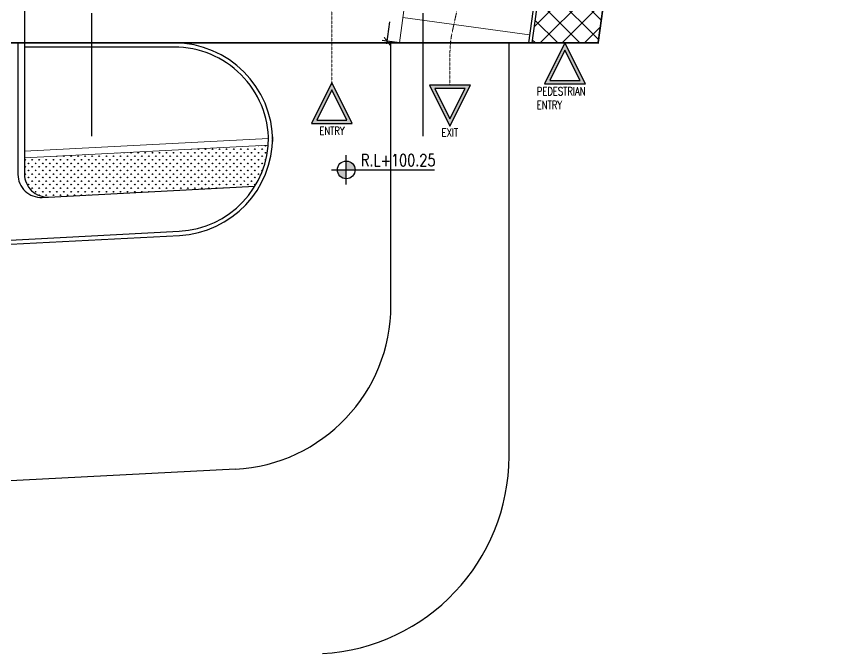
# Model space of a CAD drawing. Header units: millimetres. Extents: x -2076597 to 16308595, y -4402071 to 17875273.
# Drawn here: x -2036348 to -2011445, y -4147091 to -4127682 of the extents above; entities that cross this region are included whole.
import ezdxf
from ezdxf.lldxf.tags import DXFTag

# ---------------------------------------------------------------- set-up
doc = ezdxf.new("R2010")
doc.units = ezdxf.units.MM
for name, pattern in [('CENTER', [50.8, 31.75, -6.35, 6.35, -6.35]), ('CENTER2', [1.125, 0.75, -0.125, 0.125, -0.125]), ('Demolished', [4.8, 3.2, -1.6])]:
    doc.linetypes.add(name, pattern=pattern)
for name, color, linetype, lineweight in [('A- LIGHT LINE', 8, 'Continuous', 9), ('A-DETL-DEMO', 6, 'Demolished', 9), ('A-DETL-GENF', 92, 'Continuous', 9), ('A-DETL-THIN', 1, 'Continuous', 9)]:
    doc.layers.add(name, color=color, linetype=linetype, lineweight=lineweight)
for name, color, linetype in [('A- RETAINING WALL HATCH', 252, 'Continuous'), ('A- STAIRSCASE', 1, 'Continuous'), ('A-DIMS', 4, 'Continuous'), ('A-DRIVEWAY', 1, 'Continuous'), ('A-LVL', 4, 'Continuous'), ('A-RETAINING WALL', 7, 'Continuous'), ('A-SITE BOUNDARY', 7, 'CENTER'), ('A-SLAB SINING', 252, 'Continuous'), ('A-TXTROOM', 3, 'Continuous'), ('LA-KERB', 42, 'Continuous'), ('S-GRID', 252, 'CENTER2')]:
    doc.layers.add(name, color=color, linetype=linetype)
doc.styles.add('ROMANS', font='romans.shx', dxfattribs={"width": 0.75})
doc.styles.add('ROMANS-TITLE', font='ROMANS.shx', dxfattribs={"width": 0.8})
tags = doc.linetypes.add('DASHEDX2', pattern=[1.5, 1, -0.5]).pattern_tags.tags
tags[6:7] = [DXFTag(74, 4), DXFTag(75, 0), DXFTag(340, '0'), DXFTag(46, 1.0), DXFTag(50, 0.0), DXFTag(44, 0.0), DXFTag(45, 0.0)]
tags[4:5] = [DXFTag(74, 4), DXFTag(75, 0), DXFTag(340, '0'), DXFTag(46, 1.0), DXFTag(50, 0.0), DXFTag(44, 0.0), DXFTag(45, 0.0)]
doc.dimstyles.new('DIMM-100', dxfattribs={"dimscale": 150, "dimtxt": 2, "dimasz": 1.5, "dimexe": 1, "dimexo": 0, "dimgap": 2, "dimtad": 0, "dimtoh": 1, "dimdec": 0, "dimzin": 0, "dimdsep": 46, "dimtxsty": 'ROMANS', "dimblk": 'ARCHTICK', "dimcen": 1.5, "dimdle": 0.5, "dimclrd": 8, "dimclre": 8, "dimclrt": 256, "dimazin": 0, "dimtfac": 1, "dimtdec": 0, "dimtix": 1, "dimtofl": 0, "dimtmove": 2, "dimatfit": 3, "dimldrblk": 'DOT', "dimfxl": 0, "dimtolj": 1, "dimtzin": 0, "dimarcsym": 0})

# ---------------------------------------------------------------- blocks, each defined once
blk = doc.blocks.new('Family - ___-240295-0_ ground floor')
at = {"layer": 'A-SITE BOUNDARY', "ltscale": 100, "const_width": 50}
blk.add_lwpolyline([(83289, 239099), (44096, 242471), (19986, 187452), (76141, 187452)], close=True, dxfattribs=at)
blk = doc.blocks.new('COLUMN 1')
at = {"layer": 'S-GRID', "ltscale": 5000}
for p, q in [((702286.2, -1035578.8), (702286.2, -974750.2)), ((712386.2, -1035578.8), (712386.2, -974750.2))]:
    blk.add_line(p, q, dxfattribs=at)
blk = doc.blocks.new('FGL1')
at = {"layer": 'A-LVL', "ltscale": 800}
h = blk.add_hatch(color=56, dxfattribs=at)
h.paths.add_polyline_path([(0, 0), (225, 0, 0.414214), (0, 225)])
h.paths.add_polyline_path([(0, -225), (0, 0), (-225, 0, 0.414214)])
at = {"layer": 'A-LVL'}
for p, q in [((0, -375), (0, 375)), ((-375, 0), (375, 0))]:
    blk.add_line(p, q, dxfattribs=at)
at = {"layer": 'A-LVL', "ltscale": 800}
blk.add_line((0, 0), (2237, 0), dxfattribs=at)
at = {"layer": 'A-LVL'}
blk.add_circle((0, 0), 225, dxfattribs=at)
at = {"layer": 'A-LVL', "ltscale": 800, "style": 'ROMANS-TITLE', "width": 0.8}
for tag, p in [('F.G.L', (307, 78)), ('E.G.L', (307, -373))]:
    blk.add_attdef(tag, p, '', height=300, dxfattribs=at)
blk = doc.blocks.new('_ArchTick')
at = {"color": 0, "linetype": 'ByBlock', "const_width": 0.15}
blk.add_lwpolyline([(-0.5, -0.5), (0.5, 0.5)], dxfattribs=at)
blk = doc.blocks.new('*D269')
at = {"layer": 'A-DIMS', "color": 8, "lineweight": -2, "transparency": 16777216}
for p, q in [((-2023912, -4122957), (-2024433, -4122885)), ((-2024274, -4122831), (-2024366, -4123497)), ((-2025061, -4128514), (-2024968, -4127848)), ((-2024678, -4128491), (-2025199, -4128419))]:
    blk.add_line(p, q, dxfattribs=at)
at = {"layer": 'Defpoints', "color": 0, "transparency": 16777216}
for p in [(-2023912, -4122957), (-2025050, -4128440), (-2024678, -4128491)]:
    blk.add_point(p, dxfattribs=at)
at = {"layer": 'A-DIMS', "color": 8, "lineweight": -2, "transparency": 16777216, "xscale": 225, "yscale": 225, "zscale": 225}
for p, rotation in [((-2024284, -4122905), 82.12014549853197), ((-2025050, -4128440), 262.1201454985319)]:
    blk.add_blockref('_ArchTick', p, dxfattribs=dict(at, rotation=rotation))
at = {"layer": 'A-DIMS', "transparency": 16777216, "insert": (-2024667, -4125673), "char_height": 300, "attachment_point": 5, "rotation": 82.1201, "style": 'ROMANS'}
blk.add_mtext('\\A1;GRADUAL SLOPE UPTO \\PSITE BOUNDARY', dxfattribs=at)
blk = doc.blocks.new('_Dot')
at = {"color": 0, "linetype": 'ByBlock', "lineweight": -2}
blk.add_line((-0.5, 0), (-1, 0), dxfattribs=at)
at = {"color": 0, "linetype": 'ByBlock', "const_width": 0.5}
blk.add_lwpolyline([(-0.25, 0, 1), (0.25, 0, 1)], format="xyb", close=True, dxfattribs=at)

msp = doc.modelspace()

# ---------------------------------------------------------------- hatches: boundary and pattern name
at = {"layer": 'A- RETAINING WALL HATCH'}
h = msp.add_hatch(color=256, dxfattribs=at)
h.dxf.hatch_style = 1
h.paths.add_polyline_path([(-2019630.6, -4128714.8), (-2020091.6, -4129636.7), (-2019169.7, -4129636.7)], flags=16)
h.paths.add_polyline_path([(-2019630.6, -4128491.2), (-2020253.4, -4129736.7), (-2019007.9, -4129736.7)])
h = msp.add_hatch(color=256, dxfattribs=at)
h.dxf.hatch_style = 1
h.paths.add_polyline_path([(-2026735.1, -4129920.7), (-2027196.1, -4130842.7), (-2026274.1, -4130842.7)], flags=16)
h.paths.add_polyline_path([(-2026735.1, -4129697.1), (-2027357.9, -4130942.7), (-2026112.3, -4130942.7)])
h = msp.add_hatch(color=256, dxfattribs=at)
h.dxf.hatch_style = 1
h.paths.add_polyline_path([(-2023135.1, -4130798.1), (-2022674.1, -4129876.1), (-2023596.1, -4129876.1)], flags=16)
h.paths.add_polyline_path([(-2023135.1, -4131021.7), (-2022512.3, -4129776.1), (-2023757.9, -4129776.1)])
at = {"layer": 'A-DETL-GENF', "true_color": 0x376e21}
h = msp.add_hatch(dxfattribs=at)
h.set_pattern_fill('GRASS', color=79, scale=6)
h.set_pattern_definition([(90, (-2923080.42, -3104110.72), (-107.7630734, 107.7630734), [28.575, -186.951147]), (45, (-2923080.42, -3104110.72), (-107.763073, 107.763073), [28.575, -123.825]), (135, (-2923080.42, -3104110.72), (-107.763073, -107.763073), [28.575, -123.825])])
edge = h.paths.add_edge_path()
edge.add_arc((-2031535.1, -4131356.2), 2875, 328.5905, 355.07357)
edge.add_line((-2028670.7, -4131603.1), (-2036100.4, -4131992.5))
edge.add_arc((-2033313.5, -4132238.8), 2797.7, 174.94988, 185.05012)
edge.add_arc((-2035400.4, -4132485.1), 700, 180, 270)
edge.add_line((-2035400.4, -4133185.1), (-2029081.4, -4132854.5))
at = {"layer": 'A-SLAB SINING'}
h = msp.add_hatch(dxfattribs=at)
h.set_pattern_fill('ANSI37', color=256, scale=150)
h.set_pattern_definition([(45, (1802100.65, 14255482.13), (-336.759605, 336.759605), []), (135, (1802100.65, 14255482.13), (-336.759605, -336.759605), [])])
edge = h.paths.add_edge_path()
edge.add_line((-2020847.9, -4093231.1), (-2020847.9, -4095331.1))
edge.add_line((-2020847.9, -4095331.1), (-2017428.2, -4095331.1))
edge.add_arc((-2017445.7, -4096546.3), 1215.3, -7.05624, 89.17634, ccw=False)
edge.add_line((-2016239.5, -4096695.6), (-2020640.2, -4128491.2))
edge.add_line((-2020640.2, -4128491.2), (-2018621.1, -4128491.2))
edge.add_line((-2018621.1, -4128491.2), (-2013898.4, -4094368.2))
edge.add_arc((-2014888.9, -4094231.1), 1000, 352.12015, 450)
edge.add_line((-2014888.9, -4093231.1), (-2020847.9, -4093231.1))

# ---------------------------------------------------------------- linework, layer by layer
at = {"layer": 'A- LIGHT LINE'}
for p, q in [((-2024678.3, -4128491.2), (-2023912.3, -4122956.9)), ((-2024570.4, -4127711.6), (-2020707.2, -4128246.2))]:
    msp.add_line(p, q, dxfattribs=at)
at = {"layer": 'A-DETL-DEMO', "color": 1, "ltscale": 1.1}
for p, q in [((-2021846.5, -4122637.1), (-2023067.2, -4128158.5)), ((-2026735.1, -4127191.5), (-2026735.1, -4129776.1)), ((-2023135.1, -4128793.2), (-2023135.1, -4129776.1))]:
    msp.add_line(p, q, dxfattribs=at)
msp.add_arc((-2020135.1, -4128793.2), 3000, 167.78655, 180, dxfattribs=at)
at = {"layer": 'A-DETL-THIN'}
for p, q in [((-2028660.5, -4131402.3), (-2036100.4, -4131792.2)), ((-2028670.7, -4131603.1), (-2036100.4, -4131992.5))]:
    msp.add_line(p, q, dxfattribs=at)
at = {"layer": 'A-DRIVEWAY'}
for p, q in [((-2024935.1, -4136479.5), (-2024935.1, -4128491.2)), ((-2021335.1, -4141080.6), (-2021335.1, -4128491.2)), ((-2052347.9, -4135451.2), (-2031378.1, -4134352.1)), ((-2029673.4, -4141472.6), (-2047799.3, -4142422.7))]:
    msp.add_line(p, q, dxfattribs=at)
for points in [[(-2019867.8, -4122910.9), (-2020640.2, -4128491.2)], [(-2020049.1, -4123491.6), (-2020741.1, -4128491.2), (-2020640.2, -4128491.2)]]:
    msp.add_lwpolyline(points, dxfattribs=at)
for centre, radius, start, end in [((-2031535.1, -4131491.2), 3000, 0, 90), ((-2031535.1, -4131356.2), 3000, 273.00039, 0), ((-2029935.1, -4136479.5), 5000, 273.00039, 0), ((-2027369.9, -4141066.8), 6034.8, 273.32356, 359.86813)]:
    msp.add_arc(centre, radius, start, end, dxfattribs=at)
at = {"layer": 'A-RETAINING WALL'}
for points in [[(-2019630.6, -4128491.2), (-2020253.4, -4129736.7), (-2019007.9, -4129736.7)], [(-2019630.6, -4128714.8), (-2020091.6, -4129636.7), (-2019169.7, -4129636.7)], [(-2026735.1, -4129697.1), (-2027357.9, -4130942.7), (-2026112.3, -4130942.7)], [(-2026735.1, -4129920.7), (-2027196.1, -4130842.7), (-2026274.1, -4130842.7)], [(-2023135.1, -4131021.7), (-2022512.3, -4129776.1), (-2023757.9, -4129776.1)], [(-2023135.1, -4130798.1), (-2022674.1, -4129876.1), (-2023596.1, -4129876.1)]]:
    msp.add_lwpolyline(points, close=True, dxfattribs=at)
at = {"layer": 'LA-KERB'}
for p, q in [((-2018621.1, -4128491.2), (-2013898.4, -4094368.2)), ((-2036100.4, -4121131.2), (-2036100.4, -4132485.1)), ((-2040095.4, -4128491.2), (-2036300.4, -4128491.2)), ((-2036300.4, -4128491.2), (-2036300.4, -4132495.5)), ((-2036300.4, -4128491.2), (-2031535.1, -4128491.2)), ((-2031535.1, -4128616.2), (-2036100.4, -4128616.2)), ((-2035563.7, -4133194.6), (-2029081.6, -4132854.8)), ((-2052347.9, -4135326), (-2031384.6, -4134227.3))]:
    msp.add_line(p, q, dxfattribs=at)
for centre, radius, start, end in [((-2031535.1, -4131491.2), 2875, 0, 90.00003), ((-2031535.1, -4131356.2), 2875, 273.00039, 0), ((-2035600.4, -4132495.5), 700, 180, 273.00039), ((-2035400.4, -4132485.1), 700, 180, 273.00039)]:
    msp.add_arc(centre, radius, start, end, dxfattribs=at)

# ---------------------------------------------------------------- block references
at = {"layer": 'A- STAIRSCASE', "linetype": 'DASHEDX2', "ltscale": 500}
msp.add_blockref('COLUMN 1', (-2736334, -3095757), dxfattribs=at)
at = {"layer": 'A-DETL-GENF', "color": 8}
msp.add_blockref('Family - ___-240295-0_ ground floor', (-2094762.5, -4315943.5), dxfattribs=at)
at = {"layer": 'A-LVL'}
ref = msp.add_blockref('FGL1', (-2026296.2, -4132357.5), dxfattribs=dict(at, xscale=1.200000000046566, yscale=1.200000000046566, zscale=1.200000000046566))
ref.add_attrib('F.G.L', 'R.L+100.25', (-2025846.2, -4132241.7), dxfattribs={"ltscale": 800, "height": 360, "style": 'ROMANS-TITLE', "width": 0.8})

# ---------------------------------------------------------------- texts
at = {"layer": 'A-TXTROOM', "char_height": 250.28, "width": 3684.893, "attachment_point": 1, "style": 'ROMANS'}
for s, insert in [('PEDESTRIAN\\PENTRY', (-2020491.7, -4129838.5)), ('ENTRY', (-2027116.4, -4131041.6)), ('EXIT', (-2023392.7, -4131095.6))]:
    msp.add_mtext(s, dxfattribs=dict(at, insert=insert))

# ---------------------------------------------------------------- dimensions: what is measured, and where the dimension line sits
at = {"layer": 'A-DIMS'}
dim = msp.add_aligned_dim(p1=(-2023912.3, -4122956.9), p2=(-2024678.3, -4128491.2), distance=-375.5, text='GRADUAL SLOPE UPTO \\PSITE BOUNDARY', dimstyle='DIMM-100', dxfattribs=at)
dim.commit()
dim.dimension.update_dxf_attribs({"geometry": '*D269', "text_midpoint": (-2024667.3, -4125672.5)})

doc.saveas('drawing.dxf')
